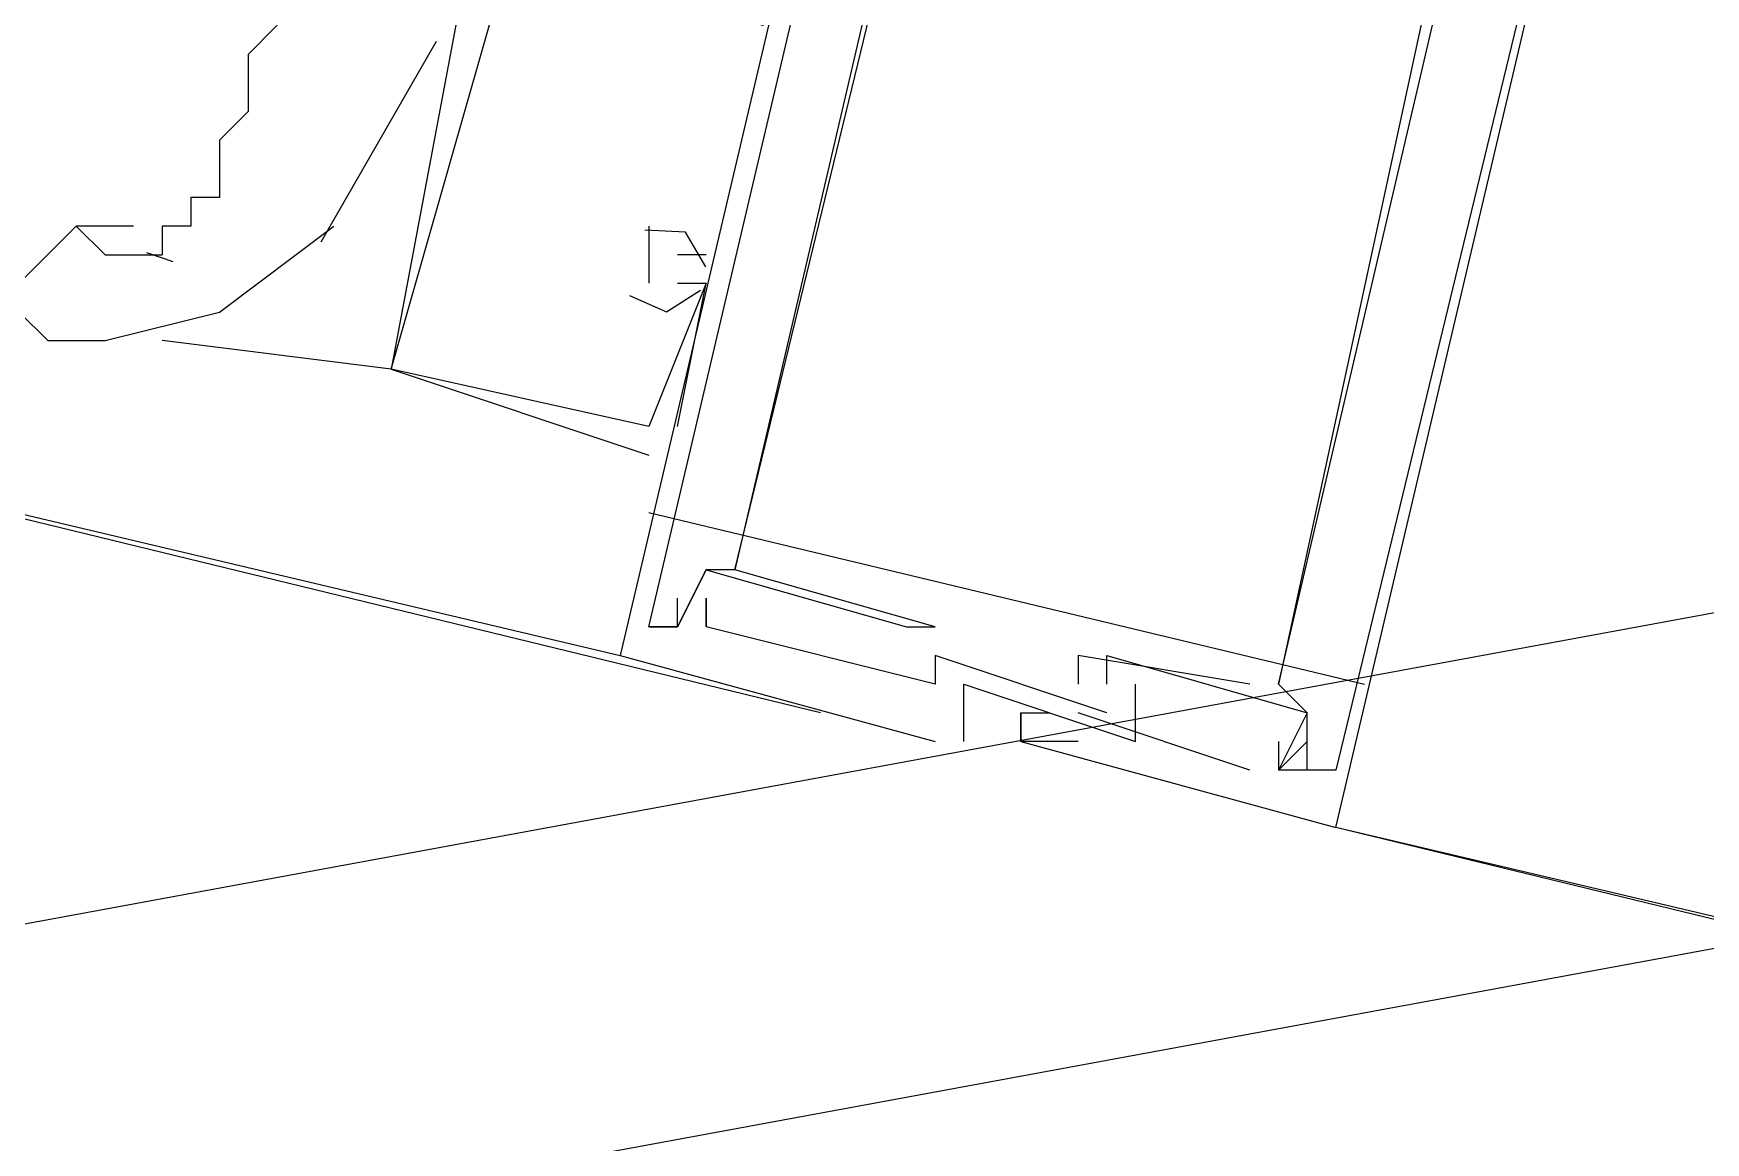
# Model space of a CAD drawing. Header units: feet. Extents: x -84 to 198, y -22 to 181.
# Drawn here: x 84.913 to 85.692, y 150.018 to 150.534 of the extents above; entities that cross this region are included whole.
import ezdxf

# ---------------------------------------------------------------- set-up
doc = ezdxf.new("R2010")
doc.units = ezdxf.units.FT
doc.layers.add('A-LINEA', color=7, linetype='CONTINUOUS')

msp = doc.modelspace()

# ---------------------------------------------------------------- linework, layer by layer
at = {"layer": 'A-LINEA'}
for p, q in [((118.2654, 156.262), (36.6895, 141.2395)), ((118.2654, 156.262), (36.6895, 141.2395)), ((118.2654, 156.262), (36.6895, 141.2395)), ((118.2188, 156.0962), (36.7876, 141.1026)), ((76.6133, 152.2711), (85.1867, 150.2444)), ((85.0473, 150.4371), (85.1011, 150.5305)), ((84.96, 150.4444), (84.9333, 150.4444)), ((85.2, 150.4444), (85.2, 150.4444)), ((85.2, 150.4444), (85.2, 150.4444)), ((85.2, 150.4444), (85.2, 150.4444)), ((84.966, 150.4322), (84.9783, 150.428)), ((85.2, 150.4311), (85.2, 150.4311)), ((85.2, 150.4311), (85.2, 150.4311)), ((85.2, 150.4311), (85.2, 150.4311)), ((85.2267, 150.4311), (85.2133, 150.4311)), ((85.2133, 150.4311), (85.2133, 150.4311)), ((85.2267, 150.4311), (85.2133, 150.4311)), ((85.2133, 150.4311), (85.2133, 150.4311)), ((85.2267, 150.4311), (85.2133, 150.4311)), ((85.2133, 150.4311), (85.2133, 150.4311)), ((85.2267, 150.4311), (85.2267, 150.4311)), ((85.2267, 150.4311), (85.2267, 150.4311)), ((85.2267, 150.4311), (85.2267, 150.4311)), ((85.2, 150.4178), (85.2, 150.4178)), ((85.2, 150.4178), (85.2, 150.4178)), ((85.2, 150.4178), (85.2, 150.4178)), ((85.2133, 150.3511), (85.2267, 150.4178)), ((85.2133, 150.4178), (85.2133, 150.4178)), ((85.2133, 150.3511), (85.2267, 150.4178)), ((85.2133, 150.4178), (85.2133, 150.4178)), ((85.2133, 150.3511), (85.2267, 150.4178)), ((85.2133, 150.4178), (85.2133, 150.4178)), ((85.2267, 150.4178), (85.2267, 150.4178)), ((85.2267, 150.4178), (85.2267, 150.4178)), ((85.2267, 150.4178), (85.2267, 150.4178)), ((85.2267, 150.4178), (85.2267, 150.4178)), ((85.2267, 150.4178), (85.2267, 150.4178)), ((85.2267, 150.4178), (85.2267, 150.4178)), ((84.9867, 150.4044), (84.9867, 150.4044)), ((85.08, 150.3778), (84.9733, 150.3911)), ((85.08, 150.3778), (85.08, 150.3778)), ((85.08, 150.3778), (85.2, 150.3378)), ((85.08, 150.3778), (85.08, 150.3778)), ((85.08, 150.3778), (85.08, 150.3778)), ((85.08, 150.3778), (85.08, 150.3778)), ((85.08, 150.3778), (85.2, 150.3378)), ((85.08, 150.3778), (85.08, 150.3778)), ((85.08, 150.3778), (85.08, 150.3778)), ((85.08, 150.3778), (85.08, 150.3778)), ((85.08, 150.3778), (85.2, 150.3378)), ((85.08, 150.3778), (85.08, 150.3778)), ((85.08, 150.3778), (85.08, 150.3778)), ((85.2, 150.3511), (85.2, 150.3511)), ((85.2, 150.3511), (85.2, 150.3511)), ((85.2, 150.3511), (85.2, 150.3511)), ((85.2133, 150.3511), (85.2133, 150.3511)), ((85.2133, 150.3511), (85.2133, 150.3511)), ((85.2133, 150.3511), (85.2133, 150.3511)), ((85.28, 150.2178), (84.7867, 150.3378)), ((85.2, 150.3378), (85.2, 150.3378)), ((85.2, 150.3378), (85.2, 150.3378)), ((85.2, 150.3378), (85.2, 150.3378)), ((85.2, 150.3111), (85.5333, 150.2311)), ((85.2267, 150.2844), (85.2267, 150.2844)), ((85.2267, 150.2844), (85.2267, 150.2844)), ((85.2267, 150.2844), (85.2267, 150.2844)), ((85.2267, 150.2844), (85.2267, 150.2844)), ((85.2267, 150.2844), (85.2267, 150.2844)), ((85.2267, 150.2844), (85.2267, 150.2844)), ((85.24, 150.2844), (85.24, 150.2844)), ((85.24, 150.2844), (85.24, 150.2844)), ((85.24, 150.2844), (85.24, 150.2844)), ((85.24, 150.2844), (85.24, 150.2844)), ((85.24, 150.2844), (85.24, 150.2844)), ((85.24, 150.2844), (85.24, 150.2844)), ((85.2533, 150.2844), (85.2533, 150.2844)), ((85.2533, 150.2844), (85.2533, 150.2844)), ((85.2533, 150.2844), (85.2533, 150.2844)), ((85.2133, 150.2711), (85.2133, 150.2711)), ((85.2133, 150.2711), (85.2133, 150.2711)), ((85.2133, 150.2711), (85.2133, 150.2711)), ((85.2267, 150.2711), (85.2267, 150.2711)), ((85.2267, 150.2711), (85.2267, 150.2711)), ((85.2267, 150.2711), (85.2267, 150.2711)), ((85.2, 150.2578), (85.2, 150.2578)), ((85.2, 150.2578), (85.2, 150.2578)), ((85.2, 150.2578), (85.2, 150.2578)), ((85.2, 150.2578), (85.2, 150.2578)), ((85.2, 150.2578), (85.2, 150.2578)), ((85.2, 150.2578), (85.2, 150.2578)), ((85.2133, 150.2578), (85.2133, 150.2578)), ((85.2133, 150.2578), (85.2133, 150.2578)), ((85.2133, 150.2578), (85.2133, 150.2578)), ((85.2133, 150.2578), (85.2133, 150.2578)), ((85.2133, 150.2578), (85.2133, 150.2578)), ((85.2133, 150.2578), (85.2133, 150.2578)), ((85.2133, 150.2578), (85.2133, 150.2578)), ((85.2133, 150.2578), (85.2133, 150.2578)), ((85.2133, 150.2578), (85.2133, 150.2578)), ((85.2267, 150.2578), (85.2267, 150.2578)), ((85.2267, 150.2578), (85.2267, 150.2578)), ((85.2267, 150.2578), (85.2267, 150.2578)), ((85.2267, 150.2578), (85.2267, 150.2578)), ((85.2267, 150.2578), (85.2267, 150.2578)), ((85.2267, 150.2578), (85.2267, 150.2578)), ((85.32, 150.2578), (85.32, 150.2578)), ((85.32, 150.2578), (85.32, 150.2578)), ((85.32, 150.2578), (85.32, 150.2578)), ((85.3333, 150.2578), (85.3333, 150.2578)), ((85.3333, 150.2578), (85.3333, 150.2578)), ((85.3333, 150.2578), (85.3333, 150.2578)), ((85.1867, 150.2444), (85.1867, 150.2444)), ((85.1867, 150.2444), (85.1867, 150.2444)), ((85.1867, 150.2444), (85.1867, 150.2444)), ((85.3333, 150.2444), (85.3333, 150.2444)), ((85.3333, 150.2444), (85.3333, 150.2444)), ((85.3333, 150.2444), (85.3333, 150.2444)), ((85.4, 150.2444), (85.4, 150.2444)), ((85.4, 150.2444), (85.4, 150.2444)), ((85.4, 150.2444), (85.4, 150.2444)), ((85.4133, 150.2444), (85.4133, 150.2444)), ((85.4133, 150.2444), (85.4133, 150.2444)), ((85.4133, 150.2444), (85.4133, 150.2444)), ((85.3333, 150.2311), (85.3333, 150.2311)), ((85.3333, 150.2311), (85.3333, 150.2311)), ((85.3333, 150.2311), (85.3333, 150.2311)), ((85.3467, 150.2311), (85.3467, 150.2311)), ((85.3467, 150.2311), (85.3467, 150.2311)), ((85.3467, 150.2311), (85.3467, 150.2311)), ((85.4, 150.2311), (85.4, 150.2311)), ((85.4, 150.2311), (85.4, 150.2311)), ((85.4, 150.2311), (85.4, 150.2311)), ((85.4133, 150.2311), (85.4133, 150.2311)), ((85.4133, 150.2311), (85.4133, 150.2311)), ((85.4133, 150.2311), (85.4133, 150.2311)), ((85.4133, 150.2311), (85.4133, 150.2311)), ((85.4133, 150.2311), (85.4133, 150.2311)), ((85.4133, 150.2311), (85.4133, 150.2311)), ((85.4267, 150.2311), (85.4267, 150.2311)), ((85.4267, 150.2311), (85.4267, 150.2311)), ((85.4267, 150.2311), (85.4267, 150.2311)), ((85.48, 150.2311), (85.48, 150.2311)), ((85.48, 150.2311), (85.48, 150.2311)), ((85.48, 150.2311), (85.48, 150.2311)), ((85.4933, 150.2311), (85.4933, 150.2311)), ((85.4933, 150.2311), (85.4933, 150.2311)), ((85.4933, 150.2311), (85.4933, 150.2311)), ((85.4933, 150.2311), (85.4933, 150.2311)), ((85.4933, 150.2311), (85.4933, 150.2311)), ((85.4933, 150.2311), (85.4933, 150.2311)), ((85.3733, 150.2178), (85.3733, 150.2178)), ((85.3733, 150.2178), (85.3733, 150.2178)), ((85.3733, 150.2178), (85.3733, 150.2178)), ((85.3733, 150.2178), (85.3733, 150.2178)), ((85.3733, 150.2178), (85.3733, 150.2178)), ((85.3733, 150.2178), (85.3733, 150.2178)), ((85.3867, 150.2178), (85.3867, 150.2178)), ((85.3867, 150.2178), (85.3867, 150.2178)), ((85.3867, 150.2178), (85.3867, 150.2178)), ((85.48, 150.1911), (85.4, 150.2178)), ((85.4, 150.2178), (85.4, 150.2178)), ((85.48, 150.1911), (85.4, 150.2178)), ((85.4, 150.2178), (85.4, 150.2178)), ((85.48, 150.1911), (85.4, 150.2178)), ((85.4, 150.2178), (85.4, 150.2178)), ((85.4133, 150.2178), (85.4133, 150.2178)), ((85.4133, 150.2178), (85.4133, 150.2178)), ((85.4133, 150.2178), (85.4133, 150.2178)), ((85.5067, 150.2178), (85.5067, 150.2178)), ((85.5067, 150.2178), (85.5067, 150.2178)), ((85.5067, 150.2178), (85.5067, 150.2178)), ((85.5067, 150.2178), (85.5067, 150.2178)), ((85.5067, 150.2178), (85.5067, 150.2178)), ((85.5067, 150.2178), (85.5067, 150.2178)), ((85.3333, 150.2044), (85.3333, 150.2044)), ((85.3333, 150.2044), (85.3333, 150.2044)), ((85.3333, 150.2044), (85.3333, 150.2044)), ((85.3467, 150.2044), (85.3467, 150.2044)), ((85.3467, 150.2044), (85.3467, 150.2044)), ((85.3467, 150.2044), (85.3467, 150.2044)), ((85.3733, 150.2044), (85.3733, 150.2044)), ((85.3733, 150.2044), (85.3733, 150.2044)), ((85.3733, 150.2044), (85.3733, 150.2044)), ((85.3733, 150.2044), (85.3733, 150.2044)), ((85.3733, 150.2044), (85.3733, 150.2044)), ((85.3733, 150.2044), (85.3733, 150.2044)), ((85.4, 150.2044), (85.4, 150.2044)), ((85.4, 150.2044), (85.4, 150.2044)), ((85.4, 150.2044), (85.4, 150.2044)), ((85.4267, 150.2044), (85.4267, 150.2044)), ((85.4267, 150.2044), (85.4267, 150.2044)), ((85.4267, 150.2044), (85.4267, 150.2044)), ((85.4933, 150.2044), (85.4933, 150.1911)), ((85.4933, 150.2044), (85.4933, 150.2044)), ((85.4933, 150.2044), (85.4933, 150.1911)), ((85.4933, 150.2044), (85.4933, 150.2044)), ((85.4933, 150.2044), (85.4933, 150.1911)), ((85.4933, 150.2044), (85.4933, 150.2044)), ((85.5067, 150.2044), (85.5067, 150.2044)), ((85.5067, 150.2044), (85.5067, 150.2044)), ((85.5067, 150.2044), (85.5067, 150.2044)), ((85.48, 150.1911), (85.48, 150.1911)), ((85.48, 150.1911), (85.48, 150.1911)), ((85.48, 150.1911), (85.48, 150.1911)), ((85.4933, 150.1911), (85.4933, 150.1911)), ((85.4933, 150.1911), (85.4933, 150.1911)), ((85.4933, 150.1911), (85.4933, 150.1911)), ((85.4933, 150.1911), (85.4933, 150.1911)), ((85.4933, 150.1911), (85.4933, 150.1911)), ((85.4933, 150.1911), (85.4933, 150.1911)), ((85.4933, 150.1911), (85.4933, 150.1911)), ((85.4933, 150.1911), (85.4933, 150.1911)), ((85.4933, 150.1911), (85.4933, 150.1911)), ((85.5067, 150.1911), (85.5067, 150.1911)), ((85.5067, 150.1911), (85.5067, 150.1911)), ((85.5067, 150.1911), (85.5067, 150.1911)), ((86.0133, 150.0444), (85.52, 150.1644)), ((89.8667, 149.1378), (85.52, 150.1644)), ((85.52, 150.1644), (85.52, 150.1644)), ((85.52, 150.1644), (85.52, 150.1644)), ((85.52, 150.1644), (85.52, 150.1644))]:
    msp.add_line(p, q, dxfattribs=at)
for points in [[(85.36, 150.9244), (85.3467, 150.9244), (85.1867, 150.2444), (85.3333, 150.2044)], [(85.36, 150.9244), (85.3467, 150.9244), (85.1867, 150.2444), (85.3333, 150.2044)], [(85.36, 150.9244), (85.3467, 150.9244), (85.1867, 150.2444), (85.3333, 150.2044)], [(85.3733, 150.2178), (85.3733, 150.2044), (85.52, 150.1644), (85.68, 150.8444)], [(85.3733, 150.2178), (85.3733, 150.2044), (85.52, 150.1644), (85.68, 150.8444)], [(85.3733, 150.2178), (85.3733, 150.2044), (85.52, 150.1644), (85.68, 150.8444)], [(85.24, 150.2844), (85.36, 150.7778), (85.4533, 150.7644), (85.4533, 150.7644), (85.44, 150.7778), (85.44, 150.7644), (85.36, 150.7911), (85.3333, 150.8044)], [(85.24, 150.2844), (85.36, 150.7778), (85.4533, 150.7644), (85.4533, 150.7644), (85.44, 150.7778), (85.44, 150.7644), (85.36, 150.7911), (85.3333, 150.8044)], [(85.24, 150.2844), (85.36, 150.7778), (85.4533, 150.7644), (85.4533, 150.7644), (85.44, 150.7778), (85.44, 150.7644), (85.36, 150.7911), (85.3333, 150.8044)], [(85.6133, 150.7244), (85.64, 150.7244), (85.6133, 150.7378), (85.6, 150.7244), (85.5333, 150.7511), (85.52, 150.7511), (85.52, 150.7511), (85.6, 150.7244), (85.4933, 150.2311)], [(85.6133, 150.7244), (85.64, 150.7244), (85.6133, 150.7378), (85.6, 150.7244), (85.5333, 150.7511), (85.52, 150.7511), (85.52, 150.7511), (85.6, 150.7244), (85.4933, 150.2311)], [(85.6133, 150.7244), (85.64, 150.7244), (85.6133, 150.7378), (85.6, 150.7244), (85.5333, 150.7511), (85.52, 150.7511), (85.52, 150.7511), (85.6, 150.7244), (85.4933, 150.2311)], [(85.5867, 150.7511), (85.5867, 150.7378), (85.64, 150.7244), (85.6267, 150.6444), (85.6, 150.6444), (85.6, 150.6311), (85.6, 150.6444), (85.6267, 150.6311), (85.52, 150.1911)], [(85.5867, 150.7511), (85.5867, 150.7378), (85.64, 150.7244), (85.6267, 150.6444), (85.6, 150.6444), (85.6, 150.6311), (85.6, 150.6444), (85.6267, 150.6311), (85.52, 150.1911)], [(85.5867, 150.7511), (85.5867, 150.7378), (85.64, 150.7244), (85.6267, 150.6444), (85.6, 150.6444), (85.6, 150.6311), (85.6, 150.6444), (85.6267, 150.6311), (85.52, 150.1911)], [(85.2133, 150.2578), (85.2, 150.2578), (85.3067, 150.7111), (85.3333, 150.7111)], [(85.2133, 150.2578), (85.2, 150.2578), (85.3067, 150.7111), (85.3333, 150.7111)], [(85.2133, 150.2578), (85.2, 150.2578), (85.3067, 150.7111), (85.3333, 150.7111)], [(85.32, 150.7111), (85.32, 150.6978), (85.3333, 150.6844), (85.24, 150.2844), (85.2267, 150.2844), (85.2133, 150.2578), (85.2133, 150.2711)], [(85.32, 150.7111), (85.32, 150.6978), (85.3333, 150.6844), (85.24, 150.2844), (85.2267, 150.2844), (85.2133, 150.2578), (85.2133, 150.2711)], [(85.32, 150.7111), (85.32, 150.6978), (85.3333, 150.6844), (85.24, 150.2844), (85.2267, 150.2844), (85.2133, 150.2578), (85.2133, 150.2711)], [(85.5067, 150.1911), (85.5067, 150.2178), (85.4933, 150.2311), (85.5867, 150.6311), (85.6, 150.6178)], [(85.5067, 150.1911), (85.5067, 150.2178), (85.4933, 150.2311), (85.5867, 150.6311), (85.6, 150.6178)], [(85.5067, 150.1911), (85.5067, 150.2178), (85.4933, 150.2311), (85.5867, 150.6311), (85.6, 150.6178)], [(85.2533, 150.5778), (85.2533, 150.5378), (85.16, 150.5644), (85.16, 150.5778), (85.1467, 150.5778), (85.16, 150.5778), (85.1333, 150.5778), (85.12, 150.5911), (85.08, 150.3778)], [(85.2533, 150.5778), (85.2533, 150.5378), (85.16, 150.5644), (85.16, 150.5778), (85.1467, 150.5778), (85.16, 150.5778), (85.1333, 150.5778), (85.12, 150.5911), (85.08, 150.3778)], [(85.2533, 150.5778), (85.2533, 150.5378), (85.16, 150.5644), (85.16, 150.5778), (85.1467, 150.5778), (85.16, 150.5778), (85.1333, 150.5778), (85.12, 150.5911), (85.08, 150.3778)], [(85.0267, 150.5644), (85.0267, 150.5378), (85.0133, 150.5244), (85.0133, 150.5111), (85.0133, 150.4978), (85, 150.4844), (85, 150.4711), (85, 150.4578), (84.9867, 150.4578), (84.9867, 150.4444), (84.9733, 150.4444), (84.9733, 150.4311)], [(85.2133, 150.4178), (85.2267, 150.4178), (85.2, 150.3511), (85.08, 150.3778), (85.1333, 150.5644), (85.1467, 150.5644)], [(85.2133, 150.4178), (85.2267, 150.4178), (85.2, 150.3511), (85.08, 150.3778), (85.1333, 150.5644), (85.1467, 150.5644)], [(85.2133, 150.4178), (85.2267, 150.4178), (85.2, 150.3511), (85.08, 150.3778), (85.1333, 150.5644), (85.1467, 150.5644)], [(84.9333, 150.4444), (84.9067, 150.4178), (84.9067, 150.4044), (84.92, 150.3911)], [(84.92, 150.3911), (84.9467, 150.3911), (85, 150.4044), (85.0533, 150.4444)], [(84.9333, 150.4444), (84.9467, 150.4311), (84.9733, 150.4311)], [(85.2266, 150.4255), (85.217, 150.4416), (85.1982, 150.4426)], [(85.2266, 150.4255), (85.217, 150.4416), (85.1982, 150.4426)], [(85.2266, 150.4255), (85.217, 150.4416), (85.1982, 150.4426)], [(85.2, 150.4444), (85.2, 150.4311), (85.2, 150.4311), (85.2, 150.4178)], [(85.2, 150.4444), (85.2, 150.4311), (85.2, 150.4311), (85.2, 150.4178)], [(85.2, 150.4444), (85.2, 150.4311), (85.2, 150.4311), (85.2, 150.4178)], [(85.191, 150.4121), (85.2082, 150.4045), (85.2241, 150.4146)], [(85.191, 150.4121), (85.2082, 150.4045), (85.2241, 150.4146)], [(85.191, 150.4121), (85.2082, 150.4045), (85.2241, 150.4146)], [(85.2, 150.2578), (85.2133, 150.2578), (85.2267, 150.2844), (85.32, 150.2578), (85.3333, 150.2578), (85.24, 150.2844)], [(85.2, 150.2578), (85.2133, 150.2578), (85.2267, 150.2844), (85.32, 150.2578), (85.3333, 150.2578), (85.24, 150.2844)], [(85.2, 150.2578), (85.2133, 150.2578), (85.2267, 150.2844), (85.32, 150.2578), (85.3333, 150.2578), (85.24, 150.2844)], [(85.4133, 150.2178), (85.3333, 150.2444), (85.3333, 150.2311), (85.2267, 150.2578), (85.2267, 150.2711), (85.2267, 150.2578)], [(85.4133, 150.2178), (85.3333, 150.2444), (85.3333, 150.2311), (85.2267, 150.2578), (85.2267, 150.2711), (85.2267, 150.2578)], [(85.4133, 150.2178), (85.3333, 150.2444), (85.3333, 150.2311), (85.2267, 150.2578), (85.2267, 150.2711), (85.2267, 150.2578)], [(85.48, 150.2311), (85.4, 150.2444), (85.4, 150.2311)], [(85.48, 150.2311), (85.4, 150.2444), (85.4, 150.2311)], [(85.48, 150.2311), (85.4, 150.2444), (85.4, 150.2311)], [(85.4133, 150.2311), (85.4133, 150.2444), (85.5067, 150.2178), (85.4933, 150.1911)], [(85.4133, 150.2311), (85.4133, 150.2444), (85.5067, 150.2178), (85.4933, 150.1911)], [(85.4133, 150.2311), (85.4133, 150.2444), (85.5067, 150.2178), (85.4933, 150.1911)], [(85.3467, 150.2044), (85.3467, 150.2311), (85.4267, 150.2044), (85.4267, 150.2311)], [(85.3467, 150.2044), (85.3467, 150.2311), (85.4267, 150.2044), (85.4267, 150.2311)], [(85.3467, 150.2044), (85.3467, 150.2311), (85.4267, 150.2044), (85.4267, 150.2311)], [(85.4, 150.2044), (85.3733, 150.2044), (85.3733, 150.2178), (85.3867, 150.2178)], [(85.4, 150.2044), (85.3733, 150.2044), (85.3733, 150.2178), (85.3867, 150.2178)], [(85.4, 150.2044), (85.3733, 150.2044), (85.3733, 150.2178), (85.3867, 150.2178)], [(85.52, 150.1911), (85.4933, 150.1911), (85.5067, 150.2044)], [(85.52, 150.1911), (85.4933, 150.1911), (85.5067, 150.2044)], [(85.52, 150.1911), (85.4933, 150.1911), (85.5067, 150.2044)]]:
    msp.add_lwpolyline(points, dxfattribs=at)

doc.saveas('drawing.dxf')
